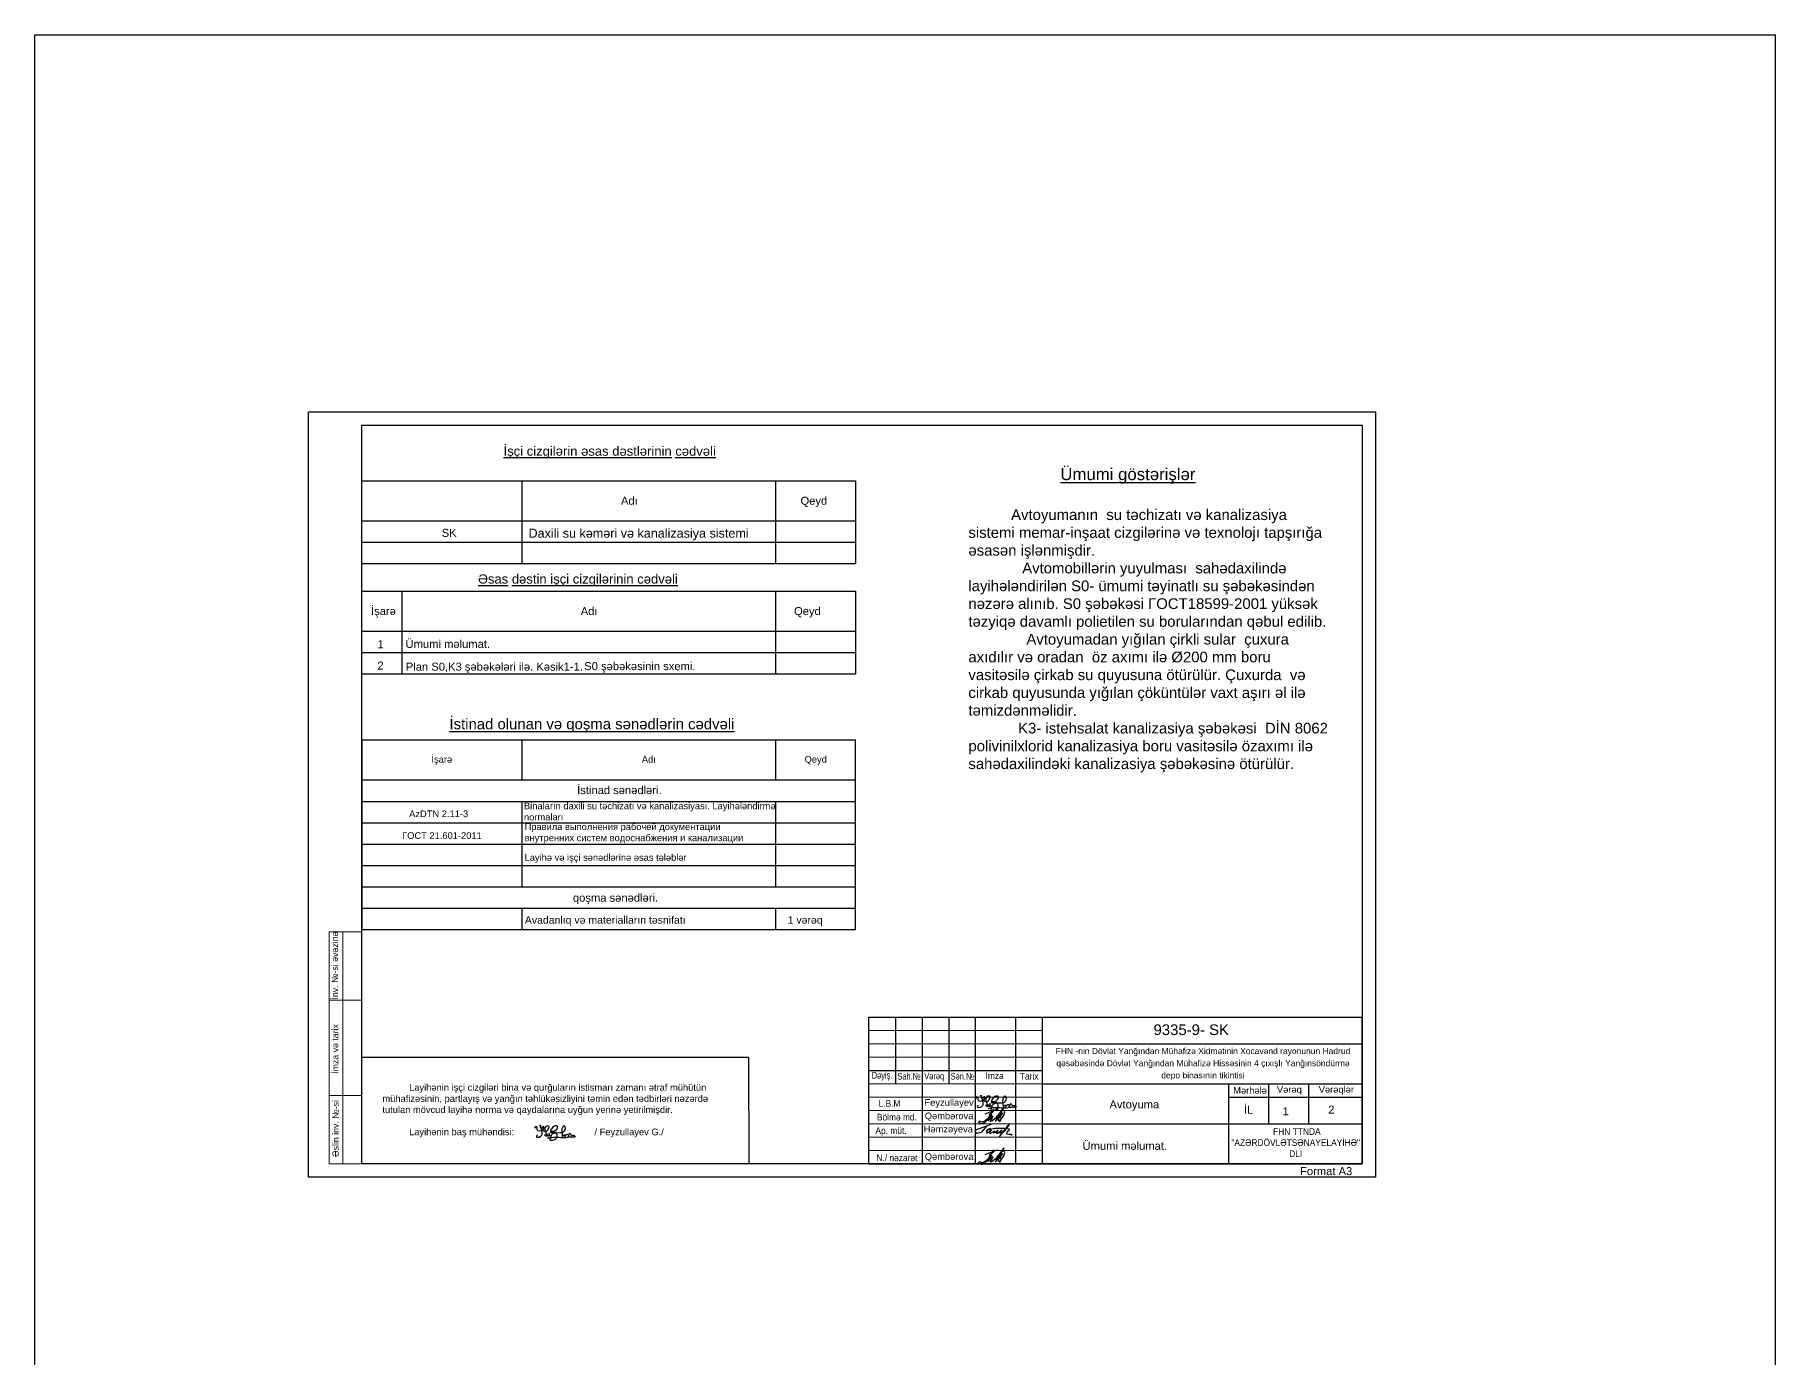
# Model space of a CAD drawing. Header units: millimetres. Extents: x 2332836 to 2398081, y 1433585 to 1563365.
# Drawn here: x 2332836 to 2398081, y 1513789 to 1563365 of the extents above; entities that cross this region are included whole.
import ezdxf

# ---------------------------------------------------------------- set-up
doc = ezdxf.new("R2010")
doc.units = ezdxf.units.MM
for name, color, linetype, lineweight in [('0_Ном._пера__21_Ном._пера__7', 7, 'Continuous', 60), ('Künc ştampının yazısı', 7, 'Continuous', 13), ('перегородка_Ном._пера__1_Ном._пера__7', 7, 'Continuous', 60)]:
    doc.layers.add(name, color=color, linetype=linetype, lineweight=lineweight)
doc.styles.add('Arial', font='arial.ttf')
doc.styles.add('Arial-300', font='arial.ttf', dxfattribs={"height": 300})
doc.styles.add('ARİAL', font='arial.ttf')
doc.styles.add('Mizan', font='arial.ttf')
doc.styles.add('Times New  Roman', font='times.ttf')
doc.styles.add('Times New Roman', font='times.ttf')

# ---------------------------------------------------------------- blocks, each defined once
blk = doc.blocks.new('F. G.')
for points, knots in [([(678117, 149875), (678101, 149881), (678068, 149894), (678110, 149968), (678168, 149890), (678111, 149758), (678415, 149738), (678425, 149962), (678305, 149885), (678405, 149720), (678572, 149778), (678603, 149871), (678622, 149968), (678384, 149933), (678466, 149735), (678536, 149566)], [0, 0, 0, 0, 42.223389, 90.051656, 154.549451, 226.6152, 476.644161, 571.28472, 627.013932, 778.672239, 938.454199, 1025.570794, 1091.558705, 1160.21584, 1544.16015, 1544.16015, 1544.16015, 1544.16015]), ([(678270, 149972), (678336, 149780), (678414, 149552), (678142, 149501), (678145, 149587), (678167, 149609), (678173, 149615)], [0, 0, 0, 0, 446.334972, 532.702513, 603.278674, 627.196902, 627.196902, 627.196902, 627.196902]), ([(678270, 149972), (678269, 149975), (678267, 149986), (678290, 149979), (678294, 149969), (678296, 149964)], [0, 0, 0, 0, 8.821018, 27.345406, 42.243095, 42.243095, 42.243095, 42.243095]), ([(679563, 149533), (679492, 149537), (679369, 149543), (679180, 149491), (679004, 149517), (678808, 149521), (678658, 149508), (678563, 149493), (678539, 149489)], [0, 0, 0, 0, 211.533539, 367.015626, 577.795063, 738.782103, 953.656981, 1027.737747, 1027.737747, 1027.737747, 1027.737747]), ([(678557, 149636), (678555, 149623), (678549, 149595), (678590, 149573), (678644, 149600), (678594, 149740), (678613, 149627), (678634, 149589), (678649, 149601), (678648, 149609), (678647, 149612)], [0, 0, 0, 0, 37.910096, 78.738154, 107.34926, 199.254906, 281.250122, 295.344415, 310.564895, 319.310936, 319.310936, 319.310936, 319.310936]), ([(678664, 149761), (678746, 149756), (678876, 149747), (678975, 149989), (678703, 149943), (678605, 149631), (678938, 149818), (678911, 149456), (678769, 149412), (678615, 149384), (678680, 149525), (678701, 149705), (678882, 149703), (679021, 149702)], [0, 0, 0, 0, 227.188385, 358.071473, 539.665587, 751.927894, 924.503113, 1199.403857, 1282.39891, 1403.270956, 1513.824778, 1614.597802, 1944.904586, 1944.904586, 1944.904586, 1944.904586]), ([(679021, 149702), (679048, 149704), (679140, 149711), (679266, 149820), (679179, 149989), (679034, 149833), (679110, 149701), (679096, 149506), (679219, 149719), (679163, 149474), (679324, 149754), (679319, 149457), (679400, 149778), (679430, 149558), (679529, 149636), (679613, 149557), (679572, 149540), (679556, 149533)], [0, 0, 0, 0, 82.934409, 278.458212, 386.336719, 441.130098, 797.922894, 815.295031, 939.358029, 1010.425899, 1153.318323, 1248.777542, 1391.619055, 1482.772305, 1582.360738, 1652.010665, 1693.923868, 1693.923868, 1693.923868, 1693.923868])]:
    blk.add_open_spline(points, degree=3, knots=knots)
for points in [[(678557, 149636), (678518, 149625), (678479, 149613), (678440, 149602)], [(678440, 149602), (678472, 149590), (678504, 149578), (678535, 149566)]]:
    blk.add_open_spline(points, degree=3)
blk = doc.blocks.new('Г')
at = {"color": 7, "lineweight": 25}
for p, q in [((3558212, -3986533), (3558866, -3986366)), ((3558866, -3986366), (3559602, -3986366)), ((3559602, -3986366), (3559935, -3986420)), ((3559935, -3986420), (3559917, -3986573)), ((3559782, -3986670), (3559756, -3986809)), ((3559756, -3986809), (3559918, -3986835)), ((3559917, -3986573), (3559782, -3986674)), ((3559918, -3986835), (3560115, -3986835)), ((3560150, -3986870), (3560083, -3986937)), ((3560115, -3986835), (3560150, -3986870))]:
    blk.add_line(p, q, dxfattribs=at)
for points in [[(3558269, -3986197), (3557838, -3986698), (3557532, -3986768), (3557417, -3986654), (3557449, -3986511), (3558676, -3986057)], [(3558530, -3986533), (3558589, -3986473), (3558527, -3986411), (3558337, -3986490), (3558236, -3986641), (3558236, -3986727), (3558330, -3986727), (3558614, -3986522), (3558498, -3986638), (3558474, -3986725), (3558527, -3986778), (3558867, -3986589), (3558765, -3986739), (3558945, -3986684), (3559121, -3986508), (3558985, -3986672), (3558985, -3986752), (3559071, -3986752), (3559409, -3986520), (3559319, -3986610), (3559247, -3986753), (3559593, -3986593), (3559883, -3986249), (3559936, -3986140), (3559956, -3986075), (3559846, -3986186), (3559160, -3987062)]]:
    blk.add_lwpolyline(points, dxfattribs=at)
blk = doc.blocks.new('QT')
for points, knots in [([(-585737, 108509), (-585715, 108533), (-585678, 108574), (-585613, 108617), (-585563, 108657), (-585582, 108732), (-585630, 108659), (-585675, 108585), (-585747, 108445), (-585823, 108321), (-585900, 108220), (-585995, 108161), (-586085, 108179), (-586136, 108215), (-586136, 108292), (-585964, 108206), (-585868, 108348), (-585735, 108386), (-585571, 108666), (-585926, 108093), (-585520, 108593), (-585655, 108359), (-585723, 108241)], [0, 0, 0, 0, 95.105414, 165.226399, 237.940081, 275.386653, 317.829734, 413.155248, 594.756942, 755.78629, 857.135005, 977.628911, 1063.634804, 1123.390002, 1143.497316, 1270.295177, 1449.220916, 1585.489424, 1732.301661, 2011.136996, 2249.585855, 2488.440566, 2488.440566, 2488.440566, 2488.440566]), ([(-585659, 108268), (-585580, 108329), (-585415, 108456), (-585042, 108959), (-585416, 108550), (-585541, 108187), (-585407, 108452), (-585153, 108667), (-585344, 108455), (-585445, 108276), (-585314, 108319), (-585252, 108416), (-585166, 108511), (-585157, 108669), (-585278, 108662), (-585330, 108554), (-585324, 108430), (-585290, 108306), (-585347, 108261), (-585364, 108247)], [0, 0, 0, 0, 338.07146, 701.928548, 1160.253845, 1316.39979, 1493.912841, 1738.545853, 1967.361308, 2076.382892, 2141.637406, 2265.742403, 2439.595438, 2546.512588, 2605.883314, 2735.471139, 2851.575865, 2995.445732, 3058.832965, 3058.832965, 3058.832965, 3058.832965])]:
    blk.add_open_spline(points, degree=3, knots=knots)
blk.add_open_spline([(-585890, 108550), (-585731, 108608), (-585573, 108667), (-585414, 108725)], degree=3)
blk = doc.blocks.new('9183-5')
at = {"lineweight": 25}
for p, q in [((-726777, 21337), (-726777, 26837)), ((-726777, 26837), (-708277, 26837)), ((-725777, 26838), (-725777, 24337)), ((-724777, 26839), (-724777, 21339)), ((-723777, 26839), (-723777, 24337)), ((-722777, 21338), (-722777, 26838)), ((-721277, 26838), (-721277, 21338)), ((-720277, 26838), (-720277, 21338)), ((-726777, 24837), (-720277, 24837)), ((-713277, 21337), (-713277, 24337)), ((-726777, 21337), (-708277, 21337))]:
    blk.add_line(p, q, dxfattribs=at)
at = {"color": 0, "lineweight": 25}
for p, q in [((-708277, 21337), (-708277, 26837)), ((-720277, 25837), (-708277, 25837)), ((-720277, 24337), (-708277, 24337)), ((-711777, 22837), (-711777, 24337)), ((-710277, 22837), (-710277, 24337)), ((-713277, 23837), (-708277, 23837)), ((-720277, 22837), (-708277, 22837))]:
    blk.add_line(p, q, dxfattribs=at)
at = {"lineweight": 15}
for p, q in [((-726777, 26337), (-720277, 26337)), ((-726777, 25837), (-720277, 25837)), ((-726777, 25337), (-720277, 25337)), ((-726777, 24337), (-720277, 24337)), ((-726777, 23837), (-720277, 23837)), ((-726777, 23337), (-720277, 23337)), ((-726777, 22837), (-720277, 22837)), ((-726777, 22337), (-720277, 22337)), ((-726777, 21837), (-720277, 21837))]:
    blk.add_line(p, q, dxfattribs=at)
at = {"color": 2}
blk.add_blockref('F. G.', (-1400841, -126077), dxfattribs=at)
at = {"lineweight": 25, "xscale": 0.5, "yscale": 0.5, "zscale": 0.5}
blk.add_blockref('Г', (-2501485, 2015868), dxfattribs=at)
at = {"color": 3}
for p in [(-136516, -85328), (-136516, -86853)]:
    blk.add_blockref('QT', p, dxfattribs=at)
at = {"insert": (-716819, 23525), "char_height": 300, "width": 5135.22, "attachment_point": 5, "style": 'Arial'}
blk.add_mtext('{\\fArial|b0|i0|c238|p34;Avtoyuma}', dxfattribs=at)
at = {"layer": '0_Ном._пера__21_Ном._пера__7', "linetype": 'Continuous', "lineweight": 25, "insert": (-714246, 25081), "char_height": 227.25, "width": 11211.1, "attachment_point": 5, "line_spacing_factor": 1.19865, "style": 'ARİAL'}
blk.add_mtext('FHN -nin Dövlət Yanğından Mühafizə Xidmətinin Xocav{\\fArial|b0|i0|c238|p34;ənd} {\\fArial|b0|i0|c238|p34;rayonunun Hadrud qəsəbəsində }Dövlət Yanğından Mühafizə Hissəsinin 4 {\\fArial|b0|i0|c238|p34;çıxışlı} {\\fArial|b0|i0|c238|p34;Y}anğınsöndürmə depo{\\fArial|b0|i0|c238|p34; binasının tikintisi}', dxfattribs=at)
at = {"layer": 'Künc ştampının yazısı', "color": 7, "char_height": 250, "attachment_point": 5, "style": 'Times New  Roman'}
for s, width, insert in [('{\\fArial|b0|i0|c238|p34;\\W0.8;Dəyiş.}', 1800, (-726276, 24624)), ('\\pxt0.44093;{\\fArial|b0|i0|c0|p34;\\W0.9;İmza}', 250, (-722057, 24643)), ('{\\fArial|b0|i0|c238|p34;\\W0.8;Sah.\\fArial|b0|i0|c204|p34;№}', 1800, (-725266, 24624)), ('{\\fArial|b0|i0|c238|p34;\\W0.8;Vərəq}', 1800, (-724323, 24595)), ('{\\fArial|b0|i0|c238|p34;\\W0.8;Sən.\\fArial|b0|i0|c204|p34;№}', 1800, (-723269, 24624)), ('{\\fArial|b0|i0|c0|p34;\\W0.9;Tarix }', 1800, (-720761, 24624))]:
    blk.add_mtext_dynamic_manual_height_columns(s, width=width, gutter_width=1, heights=[0], dxfattribs=dict(at, insert=insert))
at = {"layer": 'Künc ştampının yazısı', "color": 7, "lineweight": 25, "attachment_point": 5}
for s, insert, char_height, style in [('{\\fArial|b0|i0|c238|p34;Mərhələ}', (-712482, 24092), 250, 'Times New  Roman'), ('{\\fArial|b0|i0|c238|p34;Vərəq}', (-711007, 24092), 250, 'Times New  Roman'), ('{\\fArial|b0|i0|c238|p34;İL}', (-712540, 23369), 300, 'Times New  Roman'), ('{\\fArial|b0|i0|c238|p34;2}', (-709436, 23374), 300, 'Times New Roman'), ('{\\fArial|b0|i0|c238|p34;\\W0.9;\\C256; FHN TTNDA\\P"AZ\\fArial|b0|i0|c0|p34;Ə\\fArial|b0|i0|c238|p34;RDÖVL\\fArial|b0|i0|c0|p34;Ə\\fArial|b0|i0|c238|p34;TS\\fArial|b0|i0|c0|p34;Ə\\fArial|b0|i0|c238|p34;NAYE\\fArial|b0|i0|c204|p34;L\\fArial|b0|i0|c238|p34;AYİH\\fArial|b0|i0|c0|p34;Ə\\fArial|b0|i0|c238|p34;" \\fArial|b0|i0|c204|p34;\\P\\fArial|b0|i0|c238|p34;DLİ}', (-710770, 22137), 250, 'Times New  Roman'), ('{\\fArial|b0|i0|c0|p34;Format A3}', (-709628, 21066), 300, 'Times New Roman')]:
    blk.add_mtext(s, dxfattribs=dict(at, insert=insert, char_height=char_height, style=style))
at = {"layer": 'Künc ştampının yazısı', "color": 7, "lineweight": 25, "insert": (-709246, 24092), "char_height": 250, "width": 3544.72, "attachment_point": 5, "style": 'Times New  Roman'}
blk.add_mtext('{\\fArial|b0|i0|c238|p34;Vərəqlər}', dxfattribs=at)
at = {"layer": 'Künc ştampının yazısı', "color": 7, "attachment_point": 5, "style": 'Times New  Roman'}
for s, insert, char_height in [('{\\fArial|b0|i0|c238|p34;\\W0.9;  \\H0.73204x; L.B.M\\H1.366x; \\fArial|b0|i0|c204|p34;  \\fArial|b0|i0|c238|p34;       }', (-726161, 23606), 341.512), ('{\\fArial|b0|i0|c238|p34;\\W0.9;  \\H0.87845x; \\H0.83333x;\\W1;Feyzullayev\\fArial|b0|i0|c204|p34; \\H1.3661x;\\W0.9; \\fArial|b0|i0|c238|p34;       }', (-723935, 23606), 341.512), ('{\\fArial|b0|i0|c238|p34;\\W0.9;       \\fArial|b0|i0|c0|p34;\\H0.78914x;B\\fArial|b0|i0|c238|p34;ölmə md.    \\H1.2672x; }', (-726108, 23091), 316.801), ('{\\fArial|b0|i0|c238|p34;\\W0.9;  \\H0.87845x; \\H0.83333x;\\W1;Qəmbərova\\H1.3661x;\\W0.9;       }', (-723935, 23106), 341.51), ('{\\fArial|b0|i0|c238|p34;\\W0.9;    \\H0.78914x; Ap. müt.}', (-726206, 22550), 316.8), ('{\\fArial|b0|i0|c238|p34;\\W0.9;  \\H0.87845x; \\H0.83333x;\\W1;Həmzəyeva\\H1.3661x;\\W0.9;       }', (-723965, 22606), 341.51), ('{\\fArial|b0|i0|c238|p34;\\W0.9;       \\H0.78914x;N./ nəzarət   \\H1.2672x; }', (-726108, 21566), 316.8), ('{\\fArial|b0|i0|c238|p34;\\W0.9;  \\H0.87845x; \\H0.83333x;\\W1;Qəmbərova\\H1.3661x;\\W0.9;       }', (-723935, 21581), 341.51)]:
    blk.add_mtext(s, dxfattribs=dict(at, insert=insert, char_height=char_height))
at = {"layer": 'перегородка_Ном._пера__1_Ном._пера__7', "color": 7, "linetype": 'Continuous', "insert": (-716255, 26570), "char_height": 400, "attachment_point": 1, "style": 'ARİAL'}
blk.add_mtext(' 9335-{\\fArial|b0|i0|c238|p34;9}- {\\fArial|b0|i0|c238|p34;SK}', dxfattribs=at)

msp = doc.modelspace()

# ---------------------------------------------------------------- linework, layer by layer
at = {"color": 7, "ltscale": 2}
for p, q in [((2346598.91, 1542510.77), (2346598.91, 1539376.89)), ((2360598.91, 1542510.77), (2360598.91, 1539410.77)), ((2363598.91, 1542510.77), (2363598.91, 1539410.77)), ((2363598.91, 1535427.78), (2363598.91, 1536927.78)), ((2363598.91, 1534627.78), (2363598.91, 1535427.78)), ((2363598.91, 1529827.78), (2363598.91, 1534627.78))]:
    msp.add_line(p, q, dxfattribs=at)
at = {"color": 4, "lineweight": 30, "ltscale": 10000}
msp.add_lwpolyline([(2332835.72, 1563365.06), (2398080.94, 1563365.06), (2398080.94, 1433584.54), (2332835.72, 1433584.54)], close=True, dxfattribs=at)
for points in [[(2343098.91, 1549233), (2383098.91, 1549233), (2383098.91, 1520533), (2343098.91, 1520533)], [(2345098.91, 1548733), (2382598.91, 1548733), (2382598.91, 1521033), (2345098.91, 1521033)]]:
    msp.add_lwpolyline(points, close=True)
at = {"color": 7, "ltscale": 2}
for points in [[(2345098.91, 1546647.11), (2363598.91, 1546647.11)], [(2351098.91, 1546647.11), (2351098.91, 1545147.11), (2351098.91, 1544347.11), (2351098.91, 1543547.11)], [(2360598.91, 1546647.11), (2360598.91, 1545147.11), (2360598.91, 1544347.11), (2360598.91, 1543547.11)], [(2363598.91, 1546647.11), (2363598.91, 1545147.11), (2363598.91, 1544347.11), (2363598.91, 1543547.11)], [(2345098.91, 1545147.11), (2363598.91, 1545147.11)], [(2345098.91, 1544347.11), (2363598.91, 1544347.11)], [(2345098.91, 1543547.11), (2363598.91, 1543547.11)], [(2345098.91, 1542510.77), (2363598.91, 1542510.77)], [(2345098.91, 1541010.77), (2363598.91, 1541010.77)], [(2345098.91, 1540210.77), (2363598.91, 1540210.77)], [(2345098.91, 1539410.77), (2363598.91, 1539410.77)], [(2345098.91, 1536960.71), (2345098.91, 1535460.71), (2345098.91, 1534660.71), (2345098.91, 1529860.71)], [(2345098.91, 1536927.78), (2363598.91, 1536927.78)], [(2351098.91, 1536927.78), (2351098.91, 1535427.78)], [(2360598.91, 1536927.78), (2360598.91, 1535427.78)], [(2345098.91, 1535427.78), (2363598.91, 1535427.78)], [(2345098.91, 1534627.78), (2363598.91, 1534627.78)], [(2351098.91, 1534627.78), (2351098.91, 1531427.78)], [(2360598.91, 1534627.78), (2360598.91, 1531427.78)], [(2345098.91, 1533827.78), (2363598.91, 1533827.78)], [(2345098.91, 1533027.78), (2363598.91, 1533027.78)], [(2345098.91, 1532227.78), (2363598.91, 1532227.78)], [(2345098.91, 1531427.78), (2363598.91, 1531427.78)], [(2345098.91, 1530627.78), (2363598.91, 1530627.78)], [(2351098.91, 1530627.78), (2351098.91, 1529827.78)], [(2351098.91, 1530627.78), (2351098.91, 1530227.78)], [(2360598.91, 1530627.78), (2360598.91, 1529827.78)], [(2345098.91, 1529827.78), (2363598.91, 1529827.78)], [(2345098.91, 1529827.78), (2363598.91, 1529827.78)], [(2345098.91, 1521033), (2345092.15, 1525033), (2359592.15, 1525033), (2359598.91, 1521033), (2345098.91, 1521033)]]:
    msp.add_lwpolyline(points, dxfattribs=at)
at = {"lineweight": 15}
for points in [[(2344381.84, 1527179.34), (2343869.64, 1527179.34), (2343869.64, 1529740.32), (2344381.84, 1529740.32)], [(2345098.91, 1527179.34), (2344381.84, 1527179.34), (2344381.84, 1529740.32), (2345098.91, 1529740.32)], [(2344381.84, 1523593.98), (2343869.64, 1523593.98), (2343869.64, 1527179.34), (2344381.84, 1527179.34)], [(2345098.91, 1523593.98), (2344381.84, 1523593.98), (2344381.84, 1527179.34), (2345098.91, 1527179.34)], [(2344381.84, 1521033), (2343869.64, 1521033), (2343869.64, 1523593.98), (2344381.84, 1523593.98)], [(2345098.91, 1521033), (2344381.84, 1521033), (2344381.84, 1523593.98), (2345098.91, 1523593.98)]]:
    msp.add_lwpolyline(points, close=True, dxfattribs=at)

# ---------------------------------------------------------------- block references
at = {"color": 7}
msp.add_blockref('9183-5', (3090875.45, 1499696.08), dxfattribs=at)
at = {"color": 2}
msp.add_blockref('F. G.', (1673504.78, 1372504.69), dxfattribs=at)

# ---------------------------------------------------------------- texts
at = {"color": 7, "ltscale": 2, "attachment_point": 1, "style": 'Mizan'}
for s, width, gutter_width, heights, insert, char_height in [('\\pxqc;{\\fArial|b0|i0|c238|p34;\\Lİşçi\\fArial|b0|i0|c204|p34; cizgilərin əsas \\fArial|b0|i0|c238|p34;dəst\\fArial|b0|i0|c204|p34;lərinin cədvəli}', 10176.5591, 1, [0], (2349300.27, 1547933.84), 350), ('\\pxqc;{\\fArial|b0|i0|c238|p34;Adı}', 95, 1, [0], (2355077.61, 1546047.43), 300), ('\\pxqc;{\\fArial|b0|i0|c238|p34;Qeyd}', 30, 1, [0], (2362026.38, 1546047.43), 300), ('\\pxqc;{\\fArial|b0|i0|c238|p34;SK}', 60, 1, [0], (2348338.91, 1544843.86), 300), ('\\pxql;{\\fArial|b0|i0|c238|p34;\\H1.125x;Daxili su kəməri və kanalizasiya sistemi}', 10437.7223, 1, [0], (2351344.34, 1544850.6), 300), ('\\pxqc;{\\fArial|b0|i0|c238|p34;İşarə}', 15, 1, [0], (2345897.64, 1541911.09), 300), ('\\pxqc;{\\fArial|b0|i0|c238|p34;Adı}', 140, 1, [0], (2353547.11, 1541911.09), 300), ('\\pxqc;{\\fArial|b0|i0|c238|p34;Qeyd}', 30, 1, [0], (2361784.94, 1541911.09), 300), ('\\pxqc;{\\fArial|b0|i0|c238|p34;İşarə}', 59.5709, 1, [0], (2348063.14, 1536328.1), 250), ('\\pxqc;{\\fArial|b0|i0|c238|p34;Adı}', 95, 1, [0], (2355807.2, 1536328.1), 250), ('\\pxqc;{\\fArial|b0|i0|c238|p34;Qeyd}', 30, 1, [0], (2362095.32, 1536328.1), 250), ('\\pxqc;ГОСТ 21.601-2011', 6000, 100, [0], (2345098.91, 1533468.67), 250), ('\\pxqj;{\\fArial|b0|i0|c238|p34; }Правила выполнения рабочей документации \\P{\\fArial|b0|i0|c238|p34; }внутренних систем водоснабжения и канализации', 12856.0612, 1, [0], (2351098.91, 1533801.23), 250), ('\\pxql;{\\fArial|b0|i0|c238|p34; Layihə və işçi sənədlərinə əsas tələblər }', 10642.8304, 1, [0], (2351098.91, 1532647.32), 250), ('\\pxql;{\\fArial|b0|i0|c238|p34;\\H1.125x; \\fArial|b0|i0|c204|p34;Avadanlıq və materialların t\\fArial|b0|i0|c238|p34;əsnifatı}', 9500, 100, [392.92], (2351098.91, 1530320.74), 250), ('\\pxql;{\\fArial|b0|i0|c238|p34;\\H1.125x;1 vərəq}', 9500, 100, [392.92], (2361059.95, 1530320.74), 250), ('\\pxql,t4;^ILayih{\\fArial|b0|i0|c238|p34;ənin işçi cizgiləri bina və qurğuların istismarı zamanı ətraf mühütün mühafizəsinin, partlayış və yanğın} {\\fArial|b0|i0|c238|p34;təhlükəsizliyini təmin edən tədbirləri} n{\\fArial|b0|i0|c238|p34;əzərdə tutulan mövcud layihə norma və qaydalarına uyğun yerinə yetirilmişdir.}\\P\\pt51;\\P\\pt4;^I{\\fArial|b0|i0|c238|p34;Layihənin baş mühəndisi}:{\\fArial|b0|i0|c238|p34;                               / Feyzullayev G./}^I', 12635.6786, 1, [0], (2345867.27, 1524027.37), 250)]:
    msp.add_mtext_dynamic_manual_height_columns(s, width=width, gutter_width=gutter_width, heights=heights, dxfattribs=dict(at, insert=insert, char_height=char_height))
at = {"insert": (2371281.98, 1547118.87), "char_height": 450, "width": 8860.577, "attachment_point": 1, "style": 'ARİAL'}
msp.add_mtext('{\\fArial|b0|i0|c238|p34;\\LÜmumi göstərişlər}', dxfattribs=at)
at = {"color": 7}
for s, insert, char_height, width, attachment_point, style in [('^I{\\fArial|b0|i0|c238|p34;Avtoyumanın  su təchizatı və kanalizasiya sistemi memar-inşaat cizgilərinə və texnolojı tapşırığa əsasən işlənmişdir. \\P             Avtomobillərin yuyulması  sahədaxilində layihələndirilən S0- ümumi təyinatlı su şəbəkəsindən nəzərə alınıb. S0 şəbəkəsi }ГОС{\\fArial|b0|i0|c238|p34;T18599-2001 yüksək təzyiqə davamlı polietilen su borularından qəbul edilib.               \\P              Avtoyumadan yığılan çirkli sular  çuxura axıdılır və oradan  öz axımı ilə }Ø{\\fArial|b0|i0|c238|p34;200 mm boru vasitəsilə çirkab su quyusuna ötürülür. Çuxurda  və cirkab quyusunda yığılan çöküntülər vaxt aşırı əl ilə təmizdənməlidir.   \\P            K3- istehsalat kanalizasiya şəbəkəsi  DİN 8062 polivinilxlorid kanalizasiya boru vasitəsilə özaxımı ilə sahədaxilindəki kanalizasiya şəbəkəsinə ötürülür.          }', (2367834.89, 1545573.41), 400, 13697.6104, 1, 'ARİAL'), ('{\\LƏ\\fArial|b0|i0|c238|p34;sas dəstin işçi cizgilərinin cədvəli}', (2349454.72, 1543139.52), 350, 10974.3066, 1, 'ARİAL'), ('{\\fArial|b0|i0|c238|p34;\\Lİstinad olunan və qoşma sənədlərin cədvəli}', (2353722.76, 1537468.51), 400, 13000, 5, 'ARİAL'), ('{\\fArial|b0|i0|c238|p34;İ}stinad s{\\fArial|b0|i0|c238|p34;ənədləri.}', (2354750.83, 1535047.75), 300, 16922.0608, 5, 'Arial-300'), ('{\\fArial|b0|i0|c238|p34;qoşma} s{\\fArial|b0|i0|c238|p34;ənədləri.}', (2354605.09, 1530967.42), 300, 16922.0608, 5, 'Arial-300')]:
    msp.add_mtext(s, dxfattribs=dict(at, insert=insert, char_height=char_height, width=width, attachment_point=attachment_point, style=style))
at = {"char_height": 300, "attachment_point": 3, "style": 'ARİAL'}
for s, insert in [('{\\fArial|b0|i0|c238|p34; }Plan {\\fArial|b0|i0|c238|p34;S0,}K3 {\\fArial|b0|i0|c238|p34;şəbəkələri ilə.} {\\fArial|b0|i0|c238|p34;Kəsik1-1.}', (2353383.86, 1539826.22)), ('{\\fArial|b0|i0|c238|p34; S0 şəbəkəsinin sxemi.}', (2357601.85, 1539846.1))]:
    msp.add_mtext(s, dxfattribs=dict(at, insert=insert))
at = {"ltscale": 2, "char_height": 250, "attachment_point": 1, "style": 'Mizan'}
for s, width, insert in [('\\pxql;{\\fArial|b0|i0|c238|p34;Binaların daxili su təchizatı və kanalizasiyası. Layihələndirmə normaları}', 10245.9515, (2351174.52, 1534580.72)), ('\\pxqc;{\\fArial|b0|i0|c238|p34;AzDTN 2.11-3}', 5180.5428, (2345385.77, 1534284.6))]:
    msp.add_mtext_dynamic_manual_height_columns(s, width=width, gutter_width=1, heights=[0], dxfattribs=dict(at, insert=insert))
at = {"attachment_point": 5, "rotation": 90, "style": 'Times New  Roman'}
for s, insert, char_height in [('{\\fArial|b0|i0|c238|p34;İnv. \\fArial|b0|i0|c0|p34;№-\\fArial|b0|i0|c238|p34;si əvəzinə}', (2344085.78, 1528470.64), 235.6097), ('{\\fArial|b0|i0|c238|p34;İmza və tarix}', (2344099.61, 1525343.84), 235.6097), ('{\\fArial|b0|i0|c0|p34;Ə\\fArial|b0|i0|c238|p34;s\\fArial|b0|i0|c0|p34;lin\\fArial|b0|i0|c238|p34; inv. \\fArial|b0|i0|c0|p34;№-\\fArial|b0|i0|c238|p34;si}', (2344113.79, 1522361.76), 235.60974)]:
    msp.add_mtext(s, dxfattribs=dict(at, insert=insert, char_height=char_height))
at = {"layer": 'Künc ştampının yazısı', "char_height": 300, "width": 9160.2461, "attachment_point": 5, "style": 'Times New Roman'}
for s, insert in [('{\\fArial|b0|i0|c238|p34;\\W1;1}', (2345797.18, 1540518.32)), ('{\\fArial|b0|i0|c238|p34;\\W1;2}', (2345797.18, 1539718.32))]:
    msp.add_mtext(s, dxfattribs=dict(at, insert=insert))
at = {"layer": 'Künc ştampının yazısı', "color": 7, "linetype": 'Continuous', "lineweight": 13, "char_height": 300, "width": 16571.417, "attachment_point": 5, "line_spacing_factor": 1.019176, "style": 'ARİAL'}
for s, insert in [('{\\fArial|b0|i0|c238|p34; \\C256; Ümumi məlumat.\\C0; }', (2348202.94, 1540525.62)), ('{\\fArial|b0|i0|c238|p34; \\C256; 1}', (2379615.03, 1523008.1)), ('{\\fArial|b0|i0|c238|p34; \\C256; Ümumi məlumat.\\C0; }', (2373581.74, 1521711.67))]:
    msp.add_mtext(s, dxfattribs=dict(at, insert=insert))

doc.saveas('drawing.dxf')
